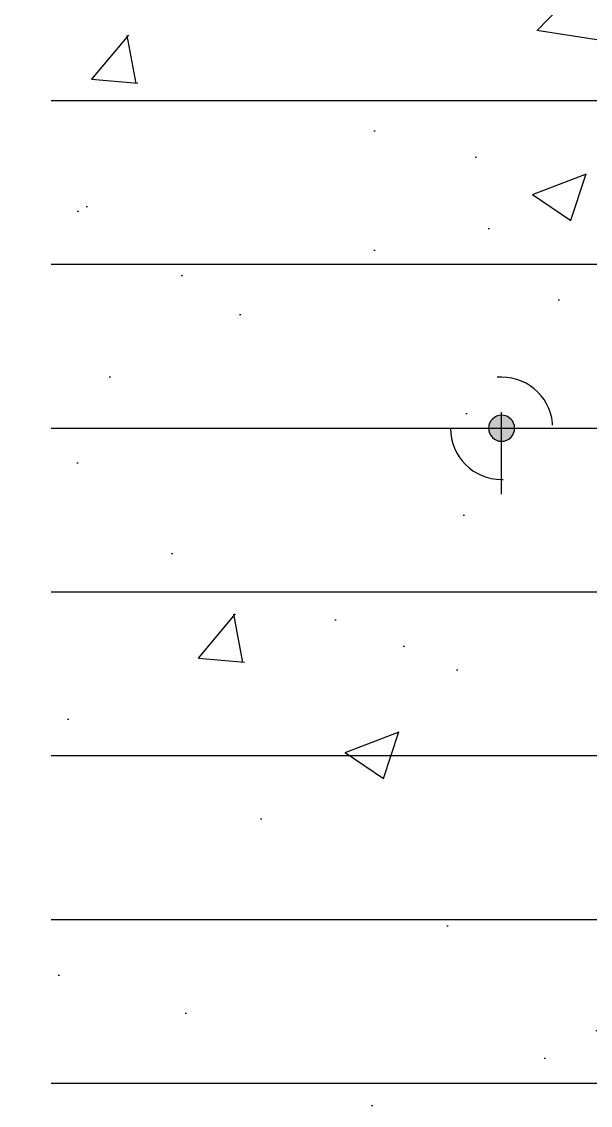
# Model space of a CAD drawing. Header units: millimetres. Extents: x 569 to 667, y -103 to 12.
# Drawn here: x 623.612 to 624.307, y -92.68 to -91.357 of the extents above; entities that cross this region are included whole.
import ezdxf

# ---------------------------------------------------------------- set-up
doc = ezdxf.new("R2010")
doc.units = ezdxf.units.MM
doc.header["$LTSCALE"] = 0.0003
doc.linetypes.add('CENTER', pattern=[50.8, 31.75, -6.35, 6.35, -6.35])
doc.linetypes.add('DASHDOT', pattern=[1, 0.5, -0.25, 0, -0.25])
for name, color, linetype in [('EE-CENTROS', 8, 'CENTER'), ('EE-PILOTE', 3, 'Continuous'), ('SIM-ACHURADO', 8, 'Continuous'), ('SIM-COTAS', 1, 'Continuous'), ('SIM-REFUERZO', 6, 'Continuous')]:
    doc.layers.add(name, color=color, linetype=linetype)

# ---------------------------------------------------------------- blocks, each defined once
blk = doc.blocks.new('enciente')
at = {"layer": 'SIM-ACHURADO', "transparency": 33554687}
h = blk.add_hatch(dxfattribs=at)
h.set_pattern_fill('AR-CONC', color=256, scale=0.0037)
h.paths.add_polyline_path([(651.4032, -89.2536), (644.2032, -89.2536), (644.2032, -96.4536), (651.4032, -96.4536)])
h.paths.add_polyline_path([(650.2032, -90.4536), (650.2032, -95.2536), (645.4032, -95.2536), (645.4032, -90.4536)], flags=16)
at = {"layer": 'SIM-REFUERZO', "transparency": 33554687}
for p, q in [((645.4032, -91.4538), (644.2532, -91.4538)), ((645.4032, -91.6538), (644.2532, -91.6538)), ((645.4032, -91.8538), (644.2532, -91.8538)), ((645.4032, -92.0538), (644.2532, -92.0538)), ((645.4032, -92.2538), (644.2532, -92.2538)), ((645.4032, -92.4538), (644.2532, -92.4538)), ((645.4032, -92.6538), (644.2532, -92.6538))]:
    blk.add_line(p, q, dxfattribs=at)
blk = doc.blocks.new('micros')
at = {"layer": 'SIM-REFUERZO', "transparency": 33554687}
h = blk.add_hatch(dxfattribs=at)
h.set_pattern_fill('ANGLE', color=256)
h.set_pattern_definition([(0, (0, 0), (0, 6.985), [5.08, -1.905]), (90, (0, 0), (-6.985, 4e-16), [5.08, -1.905])])
h.paths.add_polyline_path([(652.3929, -88.2891, 1), (652.4247, -88.2891, 1)])
h = blk.add_hatch(color=256, dxfattribs=at)
h.dxf.hatch_style = 1
h.paths.add_polyline_path([(652.3929, -88.2891, 1), (652.4247, -88.2891, 1)])
at = {"layer": 'EE-CENTROS', "transparency": 33554687}
for points in [[(652.4088, -88.2088), (652.4088, -88.3694)], [(652.4891, -88.2891), (652.3285, -88.2891)]]:
    blk.add_lwpolyline(points, dxfattribs=at)
at = {"layer": 'EE-PILOTE', "linetype": 'DASHDOT', "transparency": 33554687}
blk.add_circle((652.4088, -88.2891), 0.0625, dxfattribs=at)
at = {"layer": 'SIM-REFUERZO', "transparency": 33554687}
blk.add_circle((652.4088, -88.2891), 0.0159, dxfattribs=at)

msp = doc.modelspace()

# ---------------------------------------------------------------- block references
at = {"layer": 'SIM-COTAS', "transparency": 33554687}
msp.add_blockref('enciente', (-20.6049, 0), dxfattribs=at)
at = {"layer": 'SIM-COTAS', "transparency": 33554687, "xscale": -1, "rotation": 90}
msp.add_blockref('micros', (535.9093, 560.5551), dxfattribs=at)

doc.saveas('drawing.dxf')
